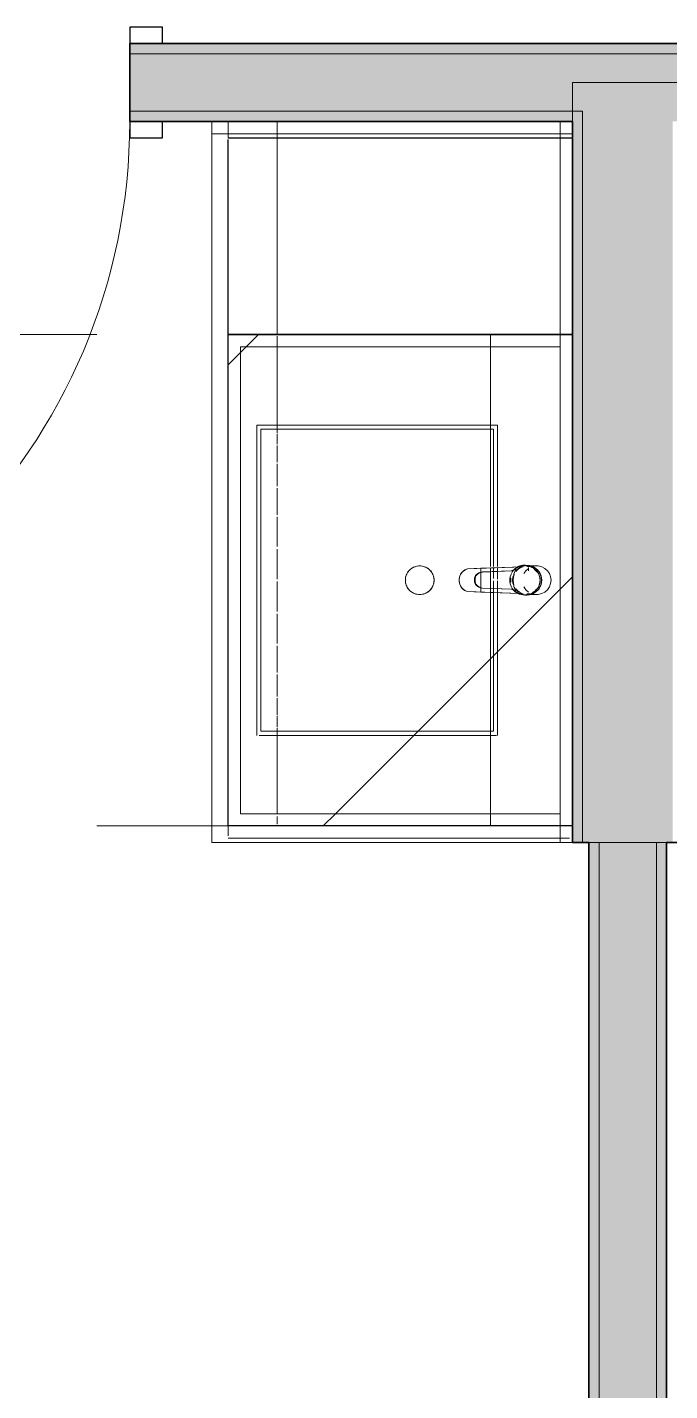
# Model space of a CAD drawing. Header units: inches. Extents: x 6 to 8416, y -388 to 6104.
# Drawn here: x 5241.9 to 5281.1, y 54.5 to 137.7 of the extents above; entities that cross this region are included whole.
import ezdxf

# ---------------------------------------------------------------- set-up
doc = ezdxf.new("R2010")
doc.units = ezdxf.units.IN
doc.header["$MEASUREMENT"] = 0
doc.linetypes.add('Hidden 1_16_', pattern=[36, 24, -12])
doc.linetypes.add('Hidden 3_16_', pattern=[13.5, 9, -4.5])
for name, color, linetype, lineweight in [('A-DOOR', 31, 'Continuous', 18), ('A-DOOR-FRAM', 31, 'Continuous', 25), ('A-GENM', 13, 'Continuous', 18), ('A-ROOM', 32, 'Continuous', 13), ('A-WALL', 113, 'Continuous', 25), ('A-WALL-PATT', 111, 'Continuous', 35), ('I-WALL', 2, 'Continuous', 25), ('P-SANR-FIXT', 6, 'Continuous', 18), ('Q-CASE', 31, 'Continuous', 18)]:
    doc.layers.add(name, color=color, linetype=linetype, lineweight=lineweight)
pattern_1 = [(135, (107.673, -1147.875), (-16.97056, -16.97056), [])]

# ---------------------------------------------------------------- blocks, each defined once
blk = doc.blocks.new('Unit-Single-Flush-ICC ADA-AM - 36_ x 84_-NR _U-BE _ BED_-6494243-LEVEL 3 - PLAN Copy 1 Copy 1')
at = {"layer": 'A-DOOR'}
for p, q in [((16.25, 38.375), (18, 38.375)), ((16.25, 2.375), (16.25, 38.375)), ((18, 2.375), (18, 38.375)), ((16.25, 2.375), (18, 2.375))]:
    blk.add_line(p, q, dxfattribs=at)
at = {"layer": 'A-DOOR', "lineweight": 9}
blk.add_arc((18, 2.375), 36, 90, 180, dxfattribs=at)
at = {"layer": 'A-DOOR-FRAM'}
for p, q in [((-18, 3.375), (-20, 3.375)), ((-20, 3.375), (-20, 2.375)), ((-18, 2.375), (-18, 3.375)), ((20, 3.375), (18, 3.375)), ((18, 3.375), (18, 2.375)), ((20, 2.375), (20, 3.375)), ((-20, 2.375), (-18, 2.375)), ((18, 2.375), (20, 2.375)), ((-18, -2.375), (-20, -2.375)), ((-20, -2.375), (-20, -3.375)), ((-18, -3.375), (-18, -2.375)), ((20, -2.375), (18, -2.375)), ((18, -2.375), (18, -3.375)), ((20, -3.375), (20, -2.375)), ((-20, -3.375), (-18, -3.375)), ((18, -3.375), (20, -3.375))]:
    blk.add_line(p, q, dxfattribs=at)
at = {"layer": 'A-DOOR-FRAM', "lineweight": 18}
for p, q in [((-18, 3.375), (-20, 3.375)), ((-20, 3.375), (-20, 2.375)), ((-18, 3.375), (-18, 2.375)), ((20, 3.375), (18, 3.375)), ((18, 3.375), (18, 2.375)), ((20, 3.375), (20, 2.375)), ((-20, 2.375), (-18, 2.375)), ((18, 2.375), (20, 2.375)), ((-20, -3.375), (-20, -2.375)), ((-18, -2.375), (-20, -2.375)), ((-18, -3.375), (-18, -2.375)), ((18, -3.375), (18, -2.375)), ((20, -2.375), (18, -2.375)), ((20, -3.375), (20, -2.375)), ((-20, -3.375), (-18, -3.375)), ((18, -3.375), (20, -3.375))]:
    blk.add_line(p, q, dxfattribs=at)
blk = doc.blocks.new('GM BA Vanity-Single - Single Door _ Drawer-Lav Cab _ Apron-ICC ADA-AM - 12_ Drawer_30_ Lav Cab - Forward-V1137-LEVEL 3 - PLAN Copy 1 Copy 1')
at = {"layer": 'A-GENM'}
for p, q in [((0.75, 0), (0, 0)), ((0, 0), (0, -22)), ((0, -0.75), (0, 0)), ((0, 0), (0.75, 0)), ((44, 0), (0, 0)), ((0, 0), (0, -0.75)), ((0, -0.75), (0, 0)), ((0, 0), (0.75, 0)), ((0.75, 0), (0, 0)), ((0, 0), (0, -0.75)), ((0, 0), (0.75, 0)), ((0, -0.75), (0, 0)), ((0, -22), (0, -0.75)), ((0, -0.75), (44, -0.75)), ((0.75, -0.75), (0, -0.75)), ((0, -0.75), (0, -22)), ((0, -22), (0, -0.75)), ((0.75, -22), (0.75, 0)), ((0.75, 0), (0.75, -0.75)), ((0.75, 0), (44, 0)), ((44, 0), (0.75, 0)), ((0.75, 0), (44, 0)), ((0.75, -0.75), (0.75, -22)), ((44, -0.75), (0.75, -0.75)), ((44, -0.75), (44, 0)), ((44, 0), (44, -0.75)), ((44, -0.75), (44, 0)), ((44, 0), (44, -0.75)), ((44, -22), (44, -0.75)), ((44, -0.75), (44, -22)), ((18.781, -4.813), (27.164, -4.813)), ((18.781, -19), (18.781, -4.813)), ((27.164, -4.813), (18.781, -4.813)), ((18.781, -4.813), (18.781, -19)), ((27.246, -4.813), (27.475, -4.813)), ((27.475, -4.813), (27.246, -4.813)), ((27.475, -4.813), (27.886, -4.813)), ((27.886, -4.813), (27.475, -4.813)), ((28.031, -4.813), (28.499, -4.813)), ((28.499, -4.813), (28.031, -4.813)), ((28.499, -4.813), (28.754, -4.813)), ((28.754, -4.813), (28.499, -4.813)), ((28.754, -4.813), (37.219, -4.813)), ((37.219, -4.813), (28.754, -4.813)), ((37.219, -4.813), (37.219, -19)), ((37.219, -19), (37.219, -4.813)), ((37.219, -19), (18.781, -19)), ((18.781, -19), (37.219, -19)), ((0, -22), (0.75, -22)), ((0.75, -22), (0, -22)), ((0, -22), (0.75, -22)), ((0.75, -22), (0, -22)), ((0.75, -22), (44, -22)), ((44, -22), (0.75, -22))]:
    blk.add_line(p, q, dxfattribs=at)
blk = doc.blocks.new('CW BA Var LW - Double Doors _ Apron - AM - W x H x 21_ D - 5 1_2_ Apron-V1138-LEVEL 3 - PLAN Copy 1 Copy 1')
at = {"layer": 'Q-CASE', "lineweight": 9}
h = blk.add_hatch(dxfattribs=at)
h.set_pattern_fill('FP_73', color=256, style=0, pattern_type=2)
h.set_pattern_definition(pattern_1)
h.paths.add_polyline_path([(18.738, -0.191), (18.738, 0), (-11.262, 0), (-11.262, -21), (18.738, -21), (18.738, -0.71)])
h.paths.add_polyline_path([(17.988, -20.25), (-10.512, -20.25), (-10.512, -0.75), (17.988, -0.75), (17.988, -19)])
h = blk.add_hatch(dxfattribs=at)
h.set_pattern_fill('FP_73', color=256, style=0, pattern_type=2)
h.set_pattern_definition(pattern_1)
h.paths.add_polyline_path([(17.988, -17.565), (17.988, -0.75), (-10.512, -0.75), (-10.512, -20.25), (17.988, -20.25), (17.988, -19)])
for p, q in [((-11.262, 0), (-11.262, -0.75)), ((-11.262, -0.75), (-11.262, 0)), ((-11.262, 0), (18.738, 0)), ((18.738, 0), (-11.262, 0)), ((18.738, 0), (18.738, -0.71)), ((18.738, -0.71), (18.738, 0)), ((-11.262, 0), (-11.262, -0.75)), ((-11.262, -0.75), (-11.262, 0)), ((-11.262, 0), (18.738, 0)), ((18.738, 0), (-11.262, 0)), ((-11.262, -0.75), (-11.262, -21)), ((-11.262, -21), (-11.262, -0.75)), ((-11.262, -0.75), (-11.262, -18)), ((-11.262, -18), (-11.262, -0.75)), ((-10.512, -0.75), (17.988, -0.75)), ((-10.512, -20.25), (-10.512, -0.75)), ((17.988, -0.75), (-10.512, -0.75)), ((-10.512, -0.75), (-10.512, -20.25)), ((17.988, -0.75), (17.988, -20.25)), ((17.988, -20.25), (17.988, -0.75)), ((18.738, 0), (18.738, -0.71)), ((18.738, -0.71), (18.738, 0)), ((18.738, -0.75), (18.738, -21)), ((18.738, -21), (18.738, -0.75)), ((18.738, -0.75), (18.738, -18)), ((18.738, -18), (18.738, -0.75)), ((-5.709, -18), (-11.151, -18)), ((-5.709, -18), (-11.151, -18)), ((-5.481, -18), (-5.709, -18)), ((-5.481, -18), (-5.709, -18)), ((-5.25, -18), (-5.465, -18)), ((-5.25, -18), (-5.465, -18)), ((-4.568, -18), (-5.202, -18)), ((-4.568, -18), (-5.202, -18)), ((-3.47, -18), (-4.491, -18)), ((-3.47, -18), (-4.491, -18)), ((-2.01, -18), (-3.367, -18)), ((-2.01, -18), (-3.367, -18)), ((-0.262, -18), (-1.887, -18)), ((-0.262, -18), (-1.887, -18)), ((1.686, -18), (-0.125, -18)), ((1.686, -18), (-0.125, -18)), ((3.664, -18), (1.838, -18)), ((3.664, -18), (1.838, -18)), ((5.638, -18), (3.811, -18)), ((5.638, -18), (3.811, -18)), ((7.6, -18), (5.789, -18)), ((7.6, -18), (5.789, -18)), ((9.362, -18), (7.738, -18)), ((9.362, -18), (7.738, -18)), ((10.842, -18), (9.486, -18)), ((10.842, -18), (9.486, -18)), ((11.966, -18), (10.945, -18)), ((11.966, -18), (10.945, -18)), ((12.677, -18), (12.044, -18)), ((12.677, -18), (12.044, -18)), ((12.94, -18), (12.743, -18)), ((12.94, -18), (12.743, -18)), ((13.185, -18), (12.956, -18)), ((13.185, -18), (12.956, -18)), ((17.988, -18), (13.185, -18)), ((17.988, -18), (13.185, -18)), ((18.627, -18), (18.16, -18)), ((18.627, -18), (18.16, -18)), ((17.988, -20.25), (-10.512, -20.25)), ((-10.512, -20.25), (17.988, -20.25)), ((18.738, -21), (-11.262, -21)), ((18.738, -21), (-11.262, -21)), ((-11.262, -21), (18.738, -21))]:
    blk.add_line(p, q, dxfattribs=at)
at = {"layer": 'Q-CASE', "linetype": 'Hidden 3_16_', "lineweight": 9}
for p, q in [((-11.262, 0), (-11.262, -0.75)), ((-11.262, -0.75), (-11.262, 0)), ((-11.262, 0), (18.738, 0)), ((18.738, 0), (-11.262, 0)), ((18.738, 0), (18.738, -0.71)), ((18.738, -0.71), (18.738, 0)), ((-11.262, -0.75), (-11.262, -18)), ((-11.262, -21), (-11.262, -0.75)), ((-10.512, -0.75), (17.988, -0.75)), ((-10.512, -20.25), (-10.512, -0.75)), ((17.988, -0.75), (-10.512, -0.75)), ((-10.512, -0.75), (-10.512, -20.25)), ((17.988, -0.75), (17.988, -20.25)), ((17.988, -20.25), (17.988, -0.75)), ((18.738, -0.75), (18.738, -21)), ((18.738, -18), (18.738, -0.75)), ((-11.262, -18), (-11.262, -21)), ((-5.709, -18), (-11.151, -18)), ((-5.709, -18), (-11.151, -18)), ((-5.481, -18), (-5.709, -18)), ((-5.481, -18), (-5.709, -18)), ((-5.25, -18), (-5.465, -18)), ((-5.25, -18), (-5.465, -18)), ((-4.568, -18), (-5.202, -18)), ((-4.568, -18), (-5.202, -18)), ((-3.47, -18), (-4.491, -18)), ((-3.47, -18), (-4.491, -18)), ((-2.01, -18), (-3.367, -18)), ((-2.01, -18), (-3.367, -18)), ((-0.262, -18), (-1.887, -18)), ((-0.262, -18), (-1.887, -18)), ((1.686, -18), (-0.125, -18)), ((1.686, -18), (-0.125, -18)), ((3.664, -18), (1.838, -18)), ((3.664, -18), (1.838, -18)), ((5.638, -18), (3.811, -18)), ((5.638, -18), (3.811, -18)), ((7.6, -18), (5.789, -18)), ((7.6, -18), (5.789, -18)), ((9.362, -18), (7.738, -18)), ((9.362, -18), (7.738, -18)), ((10.842, -18), (9.486, -18)), ((10.842, -18), (9.486, -18)), ((11.966, -18), (10.945, -18)), ((11.966, -18), (10.945, -18)), ((12.677, -18), (12.044, -18)), ((12.677, -18), (12.044, -18)), ((12.94, -18), (12.743, -18)), ((12.94, -18), (12.743, -18)), ((13.185, -18), (12.956, -18)), ((13.185, -18), (12.956, -18)), ((17.988, -18), (13.185, -18)), ((17.988, -18), (13.185, -18)), ((18.627, -18), (18.16, -18)), ((18.627, -18), (18.16, -18)), ((18.738, -21), (18.738, -18)), ((17.988, -20.25), (-10.512, -20.25)), ((-10.512, -20.25), (17.988, -20.25)), ((18.738, -21), (-11.262, -21)), ((18.738, -21), (-11.262, -21))]:
    blk.add_line(p, q, dxfattribs=at)
at = {"layer": 'Q-CASE', "lineweight": 25}
for p, q in [((-11.262, -0.75), (-11.262, 0)), ((-11.262, 0), (18.738, 0)), ((-11.262, -21), (-11.262, -0.75)), ((18.738, 0), (18.738, -0.71)), ((18.738, -0.75), (18.738, -21)), ((18.738, -21), (-11.262, -21))]:
    blk.add_line(p, q, dxfattribs=at)
blk = doc.blocks.new('CW Var Filler - Toe Kick - AM - W x H x 21_ D-V1130-LEVEL 3 - PLAN Copy 1 Copy 1')
at = {"layer": 'Q-CASE', "lineweight": 9}
for p, q in [((18.488, -18.004), (19.238, -18.004)), ((19.238, -18.004), (19.488, -18.004)), ((18.488, -21.004), (19.238, -21.004)), ((18.488, -21.004), (19.238, -21.004)), ((19.238, -21.004), (19.488, -21.004)), ((19.238, -21.004), (19.488, -21.004))]:
    blk.add_line(p, q, dxfattribs=at)
blk = doc.blocks.new('CW BA Var LW - Single Door _ Drawer - AM - W x H x 21_ D - 5 1_2_ Top Drawer-V777-LEVEL 3 - PLAN Copy 1 Copy 1')
at = {"layer": 'Q-CASE', "lineweight": 9}
for p, q in [((6.738, 0), (6.738, -0.75)), ((6.738, -0.75), (6.738, 0)), ((6.738, 0), (18.738, 0)), ((18.738, 0), (6.738, 0)), ((18.738, 0), (18.738, -0.75)), ((18.738, -0.75), (18.738, 0)), ((6.738, 0), (6.738, -0.75)), ((6.738, -0.75), (6.738, 0)), ((6.738, 0), (18.738, 0)), ((18.738, 0), (6.738, 0)), ((6.738, -0.75), (6.738, -18)), ((6.738, -18), (6.738, -0.75)), ((6.738, -0.75), (6.738, -21)), ((6.738, -21), (6.738, -0.75)), ((18.738, 0), (18.738, -0.75)), ((18.738, -0.75), (18.738, 0)), ((18.738, -0.75), (18.738, -18)), ((18.738, -18), (18.738, -0.75)), ((18.738, -0.75), (18.738, -21)), ((18.738, -21), (18.738, -0.75)), ((18.738, -18), (6.738, -18)), ((18.738, -18), (6.738, -18)), ((18.738, -21), (6.83, -21)), ((18.738, -21), (6.83, -21)), ((6.83, -21), (18.738, -21))]:
    blk.add_line(p, q, dxfattribs=at)
at = {"layer": 'Q-CASE', "lineweight": 25}
for p, q in [((6.738, -0.75), (6.738, 0)), ((6.738, 0), (18.738, 0)), ((6.738, -21), (6.738, -0.75)), ((18.738, 0), (18.738, -0.75)), ((18.738, -0.75), (18.738, -21)), ((18.738, -21), (6.83, -21))]:
    blk.add_line(p, q, dxfattribs=at)
blk = doc.blocks.new('z Nested-Lav Basin-Rectangular - Rectangular-V1139-LEVEL 3 - PLAN Copy 1 Copy 1')
at = {"layer": 'P-SANR-FIXT', "lineweight": 9}
for p, q in [((-9.469, 7.387), (-0.836, 7.387)), ((-9.231, 7.387), (-9.469, 7.387)), ((-9.469, 7.387), (-9.469, 6.978)), ((-9.469, 6.908), (-9.469, -7.301)), ((-8.531, 7.387), (-9.231, 7.387)), ((-9.219, -7.051), (-9.219, 7.137)), ((-9.219, 7.137), (-0.836, 7.137)), ((-9.219, 7.137), (-8.988, 7.137)), ((-8.988, 7.137), (-8.306, 7.137)), ((-7.403, 7.387), (-8.531, 7.387)), ((-8.306, 7.137), (-7.208, 7.137)), ((-5.904, 7.387), (-7.403, 7.387)), ((-7.208, 7.137), (-5.748, 7.137)), ((-4.108, 7.387), (-5.904, 7.387)), ((-5.748, 7.137), (-4, 7.137)), ((-2.107, 7.387), (-4.108, 7.387)), ((-4, 7.137), (-2.051, 7.137)), ((-0.841, 7.387), (-2.107, 7.387)), ((-2.051, 7.137), (-0.841, 7.137)), ((-0.537, 7.387), (-0.768, 7.387)), ((-0.764, 7.387), (-0.534, 7.387)), ((-0.759, 7.137), (-0.528, 7.137)), ((-0.754, 7.137), (-0.525, 7.137)), ((-0.073, 7.387), (-0.537, 7.387)), ((-0.534, 7.387), (-0.073, 7.387)), ((-0.528, 7.137), (-0.114, 7.137)), ((-0.525, 7.137), (-0.114, 7.137)), ((0.031, 7.137), (0.499, 7.137)), ((0.031, 7.137), (0.501, 7.137)), ((0.032, 7.387), (0.508, 7.387)), ((0.51, 7.387), (0.032, 7.387)), ((0.499, 7.137), (0.754, 7.137)), ((0.501, 7.137), (0.759, 7.137)), ((0.508, 7.387), (0.764, 7.387)), ((0.768, 7.387), (0.51, 7.387)), ((0.754, 7.137), (9.219, 7.137)), ((0.759, 7.137), (2.051, 7.137)), ((0.764, 7.387), (9.469, 7.387)), ((2.107, 7.387), (0.768, 7.387)), ((2.051, 7.137), (4, 7.137)), ((4.108, 7.387), (2.107, 7.387)), ((4, 7.137), (5.748, 7.137)), ((5.904, 7.387), (4.108, 7.387)), ((5.748, 7.137), (7.208, 7.137)), ((7.403, 7.387), (5.904, 7.387)), ((7.208, 7.137), (8.306, 7.137)), ((8.531, 7.387), (7.403, 7.387)), ((8.306, 7.137), (8.988, 7.137)), ((9.231, 7.387), (8.531, 7.387)), ((8.988, 7.137), (9.219, 7.137)), ((9.219, 7.137), (9.219, -7.051)), ((9.469, 7.387), (9.231, 7.387)), ((9.469, -7.162), (9.469, 7.314)), ((-9.469, -7.301), (-9.231, -7.301)), ((9.469, -7.301), (-9.469, -7.301)), ((-9.231, -7.301), (-8.531, -7.301)), ((9.219, -7.051), (-9.219, -7.051)), ((-8.988, -7.051), (-9.219, -7.051)), ((-8.306, -7.051), (-8.988, -7.051)), ((-8.531, -7.301), (-7.403, -7.301)), ((-7.208, -7.051), (-8.306, -7.051)), ((-7.403, -7.301), (-5.904, -7.301)), ((-5.748, -7.051), (-7.208, -7.051)), ((-5.904, -7.301), (-4.108, -7.301)), ((-4, -7.051), (-5.748, -7.051)), ((-4.108, -7.301), (-2.107, -7.301)), ((-2.051, -7.051), (-4, -7.051)), ((-2.107, -7.301), (0, -7.301)), ((0, -7.051), (-2.051, -7.051)), ((2.051, -7.051), (0, -7.051)), ((0, -7.301), (2.107, -7.301)), ((4, -7.051), (2.051, -7.051)), ((2.107, -7.301), (4.108, -7.301)), ((5.748, -7.051), (4, -7.051)), ((4.108, -7.301), (5.904, -7.301)), ((7.208, -7.051), (5.748, -7.051)), ((5.904, -7.301), (7.403, -7.301)), ((8.306, -7.051), (7.208, -7.051)), ((7.403, -7.301), (8.531, -7.301)), ((8.988, -7.051), (8.306, -7.051)), ((8.531, -7.301), (9.231, -7.301)), ((9.219, -7.051), (8.988, -7.051)), ((9.231, -7.301), (9.469, -7.301))]:
    blk.add_line(p, q, dxfattribs=at)
at = {"layer": 'P-SANR-FIXT'}
blk.add_circle((0, 2.637), 0.875, dxfattribs=at)
at = {"layer": 'P-SANR-FIXT', "lineweight": 9}
for points in [[(-0.875, 2.637), (-0.875, 2.738), (-0.839, 2.942), (-0.684, 3.211), (-0.447, 3.41), (-0.155, 3.516), (0.155, 3.516), (0.447, 3.41), (0.684, 3.21), (0.839, 2.942), (0.875, 2.738), (0.875, 2.637)], [(-0.438, 3.394), (-0.526, 3.343), (-0.605, 3.277), (-0.67, 3.199)], [(-0.152, 3.498), (-0.252, 3.481), (-0.349, 3.445), (-0.438, 3.394)], [(0.152, 3.498), (0.052, 3.516), (-0.052, 3.516), (-0.152, 3.498)], [(0.438, 3.394), (0.349, 3.445), (0.252, 3.481), (0.152, 3.498)], [(0.67, 3.199), (0.605, 3.277), (0.526, 3.343), (0.438, 3.394)], [(-0.822, 2.936), (-0.857, 2.84), (-0.875, 2.738), (-0.875, 2.637)], [(-0.875, 2.637), (-0.875, 2.535), (-0.857, 2.433), (-0.822, 2.337)], [(0.875, 2.637), (0.875, 2.535), (0.839, 2.331), (0.684, 2.063), (0.447, 1.863), (0.155, 1.757), (-0.155, 1.757), (-0.447, 1.863), (-0.684, 2.062), (-0.839, 2.331), (-0.875, 2.535), (-0.875, 2.637)], [(-0.67, 3.199), (-0.736, 3.121), (-0.787, 3.032), (-0.822, 2.936)], [(0.822, 2.936), (0.787, 3.031), (0.736, 3.121), (0.67, 3.199)], [(0.875, 2.637), (0.875, 2.738), (0.857, 2.84), (0.822, 2.936)], [(0.822, 2.337), (0.857, 2.433), (0.875, 2.535), (0.875, 2.637)], [(-0.822, 2.337), (-0.787, 2.242), (-0.736, 2.152), (-0.67, 2.074)], [(-0.67, 2.074), (-0.605, 1.996), (-0.526, 1.93), (-0.438, 1.879)], [(-0.438, 1.879), (-0.349, 1.828), (-0.252, 1.793), (-0.152, 1.775)], [(-0.152, 1.775), (-0.052, 1.757), (0.052, 1.757), (0.152, 1.775)], [(0.152, 1.775), (0.252, 1.793), (0.349, 1.828), (0.438, 1.879)], [(0.438, 1.879), (0.526, 1.93), (0.605, 1.996), (0.67, 2.074)], [(0.67, 2.074), (0.736, 2.152), (0.787, 2.242), (0.822, 2.337)]]:
    blk.add_open_spline(points, degree=3, dxfattribs=at)
blk = doc.blocks.new('z Nested-Faucet-BA-Sngl Handle - Faucet-V1132-LEVEL 3 - PLAN Copy 1 Copy 1')
at = {"layer": 'P-SANR-FIXT'}
for p, q in [((-0.586, 1.721), (-0.73, 1.571)), ((-0.913, 0.847), (-0.913, 0.806)), ((-0.892, 1.197), (-0.904, 1.059)), ((-0.904, 1.059), (-0.904, 0.911)), ((-0.904, 1.059), (-0.901, 0.993)), ((-0.901, 0.993), (-0.836, 0.993)), ((-0.836, 1.389), (-0.892, 1.197)), ((-0.878, 1.628), (-0.878, 1.072)), ((-0.841, 1.372), (-0.821, 1.314)), ((-0.837, 1.3), (-0.837, 1.146)), ((-0.836, 1.3), (-0.837, 1.3)), ((-0.837, 1.146), (-0.837, 1.058)), ((-0.837, 1.146), (-0.836, 1.146)), ((-0.837, 1.058), (-0.836, 1.058)), ((-0.836, 1.058), (-0.837, 1.058)), ((-0.834, 1.393), (-0.836, 1.389)), ((-0.836, 1.058), (-0.829, 1.058)), ((-0.829, 1.058), (-0.836, 1.058)), ((-0.73, 1.571), (-0.834, 1.393)), ((-0.772, 1.146), (-0.57, 1.146)), ((-0.723, 1.126), (-0.582, 0.966)), ((-0.582, 0.966), (-0.408, 0.845)), ((0.408, 0.845), (0.582, 0.966)), ((0.582, 0.966), (0.723, 1.126)), ((0.828, 1.029), (0.835, 1.214)), ((0.836, 1.232), (0.832, 1.146)), ((0.836, 1.232), (0.85, 1.232)), ((0.85, 1.232), (0.836, 1.232)), ((0.85, 1.3), (0.85, 1.232)), ((0.85, 1.232), (0.85, 1.3)), ((0.878, 1.072), (0.878, 1.628)), ((0.89, 0.926), (0.89, 0.966)), ((0.904, 1.059), (0.892, 1.197)), ((0.901, 0.993), (0.904, 1.059)), ((0.904, 0.911), (0.904, 1.059)), ((-0.82, 0.808), (-0.697, -2.584)), ((-0.727, -1.767), (-0.82, 0.808)), ((-0.567, 0.126), (-0.5, -1.664)), ((-0.567, 0.085), (-0.567, 0.126)), ((-0.502, -1.664), (-0.567, 0.085)), ((-0.118, 0.06), (-0.118, 0.019)), ((-0.118, 0.019), (0.118, 0.019)), ((-0.118, 0.019), (0.118, 0.019)), ((0.118, 0.019), (0.118, 0.06)), ((0.476, -1.663), (0.538, 0.119)), ((0.538, 0.078), (0.477, -1.663)), ((0.538, 0.078), (0.538, 0.119)), ((0.608, 0.226), (0.608, 0.267)), ((0.697, -2.591), (0.812, 0.587)), ((0.812, 0.587), (0.727, -1.767)), ((-0.697, -2.584), (-0.727, -1.767)), ((-0.727, -1.767), (0.727, -1.767)), ((0.727, -1.767), (0.697, -2.591))]:
    blk.add_line(p, q, dxfattribs=at)
at = {"layer": 'P-SANR-FIXT', "flags": 128}
for points in [[(0, 2.513), (-0.21, 2.488), (-0.408, 2.412), (-0.582, 2.291), (-0.723, 2.131), (-0.821, 1.942), (-0.872, 1.735), (-0.872, 1.522), (-0.841, 1.372)], [(0.83, 1.338), (0.872, 1.522), (0.872, 1.735), (0.821, 1.942), (0.723, 2.131), (0.582, 2.291), (0.408, 2.412), (0.21, 2.488), (0, 2.513)], [(-0.74, 0.375), (-0.843, 0.574), (-0.897, 0.793), (-0.898, 1.019), (-0.846, 1.238), (-0.745, 1.438), (-0.601, 1.607), (-0.421, 1.736), (-0.217, 1.816), (0, 1.844)], [(0, 1.929), (-0.211, 1.905), (-0.41, 1.834), (-0.586, 1.721)], [(0.892, 1.197), (0.834, 1.393), (0.73, 1.571), (0.586, 1.721), (0.41, 1.834), (0.211, 1.905), (0, 1.929)], [(0, 1.844), (0.217, 1.816), (0.421, 1.736), (0.601, 1.607), (0.745, 1.438), (0.846, 1.238), (0.898, 1.019), (0.897, 0.793), (0.843, 0.574), (0.74, 0.375)], [(0, 0.193), (-0.375, 0.243), (-0.74, 0.375)], [(0.74, 0.375), (0.38, 0.244), (0, 0.193)], [(-0.697, -2.584), (-0.622, -2.753), (-0.506, -2.898), (-0.358, -3.009), (-0.187, -3.079), (-0.003, -3.103), (0.181, -3.081), (0.353, -3.013), (0.503, -2.903), (0.62, -2.76), (0.697, -2.591)], [(-0.53, -2.874), (-0.63, -2.738), (-0.697, -2.584)], [(0.527, -2.879), (0.397, -2.987), (0.246, -3.061), (0.081, -3.099), (-0.087, -3.098), (-0.251, -3.059), (-0.401, -2.982), (-0.53, -2.874)], [(0.697, -2.591), (0.628, -2.745), (0.527, -2.879)]]:
    blk.add_lwpolyline(points, dxfattribs=at)
at = {"layer": 'P-SANR-FIXT'}
for centre, major_axis, ratio, start_param, end_param in [((0, 1.072), (0.878, 0), 0.992546, 1.570796, 2.827433), ((0, 1.072), (-0.878, 0), 0.992546, 4.712389, 5.969026), ((0.006, 0.973), (0.888, 0), 0.981627, 0.933909, 2.665692), ((0, 1.072), (0.878, 0), 0.992546, 0.314159, 1.570796), ((0, 1.072), (0.878, 0), 0.992546, 0.314159, 1.570796), ((0.011, 0.98), (0.879, 0), 0.981627, 0.042013, 0.933909), ((0.254, 0.847), (1.168, 0), 0.981627, 2.665692, 3.178986), ((0.254, 0.806), (1.168, 0), 0.981627, 2.964137, 3.178986), ((0, 1.061), (0.904, 0), 0.992546, 3.217646, 3.715894), ((0.254, 0.806), (1.168, 0), 0.981627, 2.665692, 2.922339), ((0, 1.072), (0.878, 0), 0.992546, 2.827433, 2.829308), ((0.006, 0.932), (0.888, 0), 0.981627, 2.170897, 2.418294), ((0.011, 0.939), (0.879, 0), 0.981627, 0.710935, 0.933909), ((0.011, 0.939), (0.879, 0), 0.981627, 0.487961, 0.710935), ((-0.314, 0.966), (1.204, 0), 0.981627, 5.996826, 6.325199), ((0, 1.072), (0.878, 0), 0.992546, 6.230844, 6.449596), ((-0.314, 0.926), (-1.204, 0), 0.981627, 3.01942, 3.141593), ((-0.314, 0.926), (1.204, 0), 0.981627, 0, 0.042013), ((-0.322, 0.826), (0.591, 0), 0.981627, 3.178986, 3.714688), ((-0.322, 0.785), (0.591, 0), 0.981627, 3.178986, 3.714688), ((0, 1.072), (0.878, 0), 0.992546, 3.453877, 3.455752), ((0.566, 1.388), (1.648, 0), 0.981627, 3.714688, 3.860385), ((0.566, 1.348), (1.648, 0), 0.981627, 3.714688, 3.787537), ((0, 1.072), (0.878, 0), 0.992546, 3.551057, 4.075712), ((0, 1.072), (0.878, 0), 0.992546, 3.551057, 4.075712), ((0.566, 1.348), (1.648, 0), 0.981627, 3.787537, 3.860385), ((0, 1.061), (0.904, 0), 0.992546, 3.750335, 4.060308), ((0, 0.89), (0.904, 0), 0.992546, 3.752746, 4.180072), ((-1.05, 0), (0.5, 0), 0.981627, 0.402972, 0.718792), ((-1.05, -0.04), (0.5, 0), 0.981627, 0.258592, 0.718792), ((-1.05, 0), (0.5, 0), 0.981627, 0.258592, 0.402972), ((0, 0.89), (0.904, 0), 0.992546, 4.232568, 4.712389), ((0, 1.072), (0.878, 0), 0.992546, 4.304525, 4.702797), ((0, 1.072), (0.878, 0), 0.992546, 4.304525, 4.702797), ((0, 1.061), (0.904, 0), 0.992546, 4.44211, 4.712389), ((0, 1.061), (-0.904, 0), 0.992546, 1.570796, 1.844377), ((0, 0.89), (0.904, 0), 0.992546, 4.712389, 5.19221), ((0, 1.072), (0.878, 0), 0.992546, 4.721981, 5.021918), ((0, 1.072), (0.878, 0), 0.992546, 4.721981, 5.021918), ((0, 1.061), (0.904, 0), 0.992546, 5.210637, 5.708884), ((0, 0.89), (0.904, 0), 0.992546, 5.234976, 5.672032), ((0, 1.072), (0.878, 0), 0.992546, 5.340708, 5.969026), ((0, 1.072), (0.878, 0), 0.992546, 5.340708, 5.969026), ((1.193, -0.131), (0.689, 0), 0.981627, 2.584339, 2.826182), ((1.193, -0.091), (0.689, 0), 0.981627, 2.708663, 2.826182), ((1.193, -0.091), (0.689, 0), 0.981627, 2.584339, 2.708663), ((0.057, 0.859), (0.817, 0), 0.981627, 5.452534, 5.996826), ((0.057, 0.818), (0.817, 0), 0.981627, 5.452534, 5.996826), ((0, 1.061), (0.904, 0), 0.992546, 5.760739, 5.987105), ((-0.314, 0.926), (1.204, 0), 0.981627, 5.996826, 6.161012), ((-0.012, -1.647), (0.488, 0), 0.981627, 3.17816, 6.248991), ((-0.012, -1.687), (0.488, 0), 0.981627, 3.17816, 6.248991)]:
    blk.add_ellipse(centre, major_axis=major_axis, ratio=ratio, start_param=start_param, end_param=end_param, dxfattribs=at)
for points, knots in [([(0, 0.067), (-0.018, 0.067), (-0.044, 0.067), (-0.074, 0.067), (-0.096, 0.066), (-0.114, 0.064), (-0.118, 0.062), (-0.118, 0.06)], [0, 0, 0, 0, 0.285714, 0.428571, 0.571429, 0.785714, 1, 1, 1, 1]), ([(-0.118, 0.06), (-0.118, 0.058), (-0.11, 0.053), (-0.079, 0.044), (-0.04, 0.039), (-0.014, 0.038), (0, 0.038)], [0, 0, 0, 0, 0.285714, 0.571429, 0.785714, 1, 1, 1, 1]), ([(0.118, 0.06), (0.118, 0.062), (0.112, 0.065), (0.093, 0.066), (0.071, 0.067), (0.04, 0.067), (0.013, 0.067), (0, 0.067)], [0, 0, 0, 0, 0.285714, 0.428571, 0.571429, 0.785714, 1, 1, 1, 1]), ([(0, 0.038), (0.018, 0.038), (0.044, 0.039), (0.075, 0.044), (0.096, 0.049), (0.114, 0.055), (0.118, 0.058), (0.118, 0.06)], [0, 0, 0, 0, 0.285714, 0.428571, 0.571429, 0.785714, 1, 1, 1, 1])]:
    blk.add_open_spline(points, degree=3, knots=knots, dxfattribs=at)
blk = doc.blocks.new('CW Var Filler - AM - W x H x 21_ D-7234812-LEVEL 3 - PLAN Copy 1 Copy 1')
at = {"layer": 'Q-CASE', "lineweight": 9}
for p, q in [((18.613, 0), (18.613, -0.71)), ((18.613, -0.71), (18.613, 0)), ((18.613, 0), (19.363, 0)), ((19.363, 0), (18.613, 0)), ((18.613, -0.75), (18.613, -18)), ((18.613, -21), (18.613, -0.75)), ((19.363, -0.177), (19.363, -0.75)), ((19.363, -0.177), (19.363, -0.75)), ((19.363, -0.75), (19.363, -21)), ((19.363, -0.75), (19.363, -21)), ((18.613, -18), (18.613, -21)), ((19.218, -21), (18.613, -21)), ((19.218, -21), (18.613, -21)), ((18.613, -21.004), (19.22, -21.004)), ((18.613, -21.004), (19.22, -21.004))]:
    blk.add_line(p, q, dxfattribs=at)
blk = doc.blocks.new('z Nested-Clearance-Plumbing-AM - Clearance-V1133-LEVEL 3 - PLAN Copy 1 Copy 1')
at = {"layer": 'A-GENM', "linetype": 'Hidden 1_16_', "lineweight": 9}
for p, q in [((-15, -48), (-15, 0)), ((-15, 0), (-0.836, 0)), ((-0.748, 0), (-0.518, 0)), ((-0.518, 0), (0.492, 0)), ((0.492, 0), (0.748, 0)), ((0.748, 0), (15, 0)), ((15, 0), (15, -48)), ((15, -48), (-15, -48))]:
    blk.add_line(p, q, dxfattribs=at)

msp = doc.modelspace()

# ---------------------------------------------------------------- hatches: boundary and pattern name
at = {"layer": 'A-WALL-PATT', "transparency": 33554560}
h = msp.add_hatch(color=10, dxfattribs=at)
h.paths.add_polyline_path([(5380.16533733, 136.06077679), (5380.16533733, 136.68577679), (5353.54033733, 136.68577679), (5353.54033733, 136.06077679), (5354.55053685, 136.06077679)])
h.paths.add_polyline_path([(5345.79033733, 136.06077679), (5350.04033733, 136.06077679), (5350.04033733, 136.68577679), (5345.79033733, 136.68577679)])
h.paths.add_polyline_path([(5309.79033733, 136.06077679), (5309.79033733, 136.68577679), (5248.16533733, 136.68577679), (5248.16533733, 136.06077679), (5287.06553685, 136.06077679)])
h.paths.add_polyline_path([(5212.16533733, 136.06077679), (5212.16533733, 136.68577679), (5172.16533733, 136.68577679), (5172.16533733, 136.06077679), (5172.79033733, 136.06077679)])
at = {"layer": 'A-WALL-PATT', "lineweight": 25, "transparency": 33554560}
h = msp.add_hatch(color=10, dxfattribs=at)
h.paths.add_polyline_path([(5380.16533733, 131.93577679), (5380.16533733, 132.56077679), (5357.54033733, 132.56077679), (5357.54033733, 131.93577679), (5358.16533733, 131.93577679)])
h.paths.add_polyline_path([(5353.41533733, 131.93577679), (5354.04033733, 131.93577679), (5354.04033733, 132.56077679), (5345.79033733, 132.56077679), (5345.79033733, 131.93577679)])
h.paths.add_polyline_path([(5309.79033733, 131.93577679), (5309.79033733, 132.56077679), (5281.29033733, 132.56077679), (5281.29033733, 131.93577679), (5287.06553685, 131.93577679)])
h.paths.add_polyline_path([(5275.16533733, 131.93577679), (5275.79033733, 131.93577679), (5275.79033733, 132.56077679), (5248.16533733, 132.56077679), (5248.16533733, 131.93577679), (5270.19428685, 131.93577679)])
h.paths.add_polyline_path([(5201.54033733, 131.93577679), (5201.54033733, 132.56077679), (5176.29033733, 132.56077679), (5176.29033733, 131.93577679), (5200.91533733, 131.93577679)])
h.paths.add_polyline_path([(5212.16533733, 131.93577679), (5212.16533733, 132.56077679), (5205.04033733, 132.56077679), (5205.04033733, 131.93577679), (5205.66533733, 131.93577679)])
for points in [[(5275.79033733, 87.93577679), (5275.79033733, 131.93577679), (5275.16533733, 131.93577679), (5275.16533733, 87.93577679)], [(5280.29033733, -23.18922321), (5280.91533733, -23.18922321), (5280.91533733, 87.93577679), (5280.29033733, 87.93577679), (5280.29033733, 16.20356081)]]:
    msp.add_hatch(color=10, dxfattribs=at).paths.add_polyline_path(points)
at = {"layer": 'A-WALL-PATT', "transparency": 33554560}
msp.add_hatch(color=10, dxfattribs=at).paths.add_polyline_path([(5276.16533733, -23.18922321), (5276.79033733, -23.18922321), (5276.79033733, 87.93577679), (5276.16533733, 87.93577679), (5276.16533733, 16.20356081)])
at = {"layer": 'I-WALL', "transparency": 33554560}
h = msp.add_hatch(color=10, dxfattribs=at)
h.paths.add_polyline_path([(5380.16533733, 132.56077679), (5380.16533733, 136.06077679), (5345.79033733, 136.06077679), (5345.79033733, 132.56077679), (5357.54033733, 132.56077679)])
h.paths.add_polyline_path([(5309.79033733, 132.56077679), (5309.79033733, 136.06077679), (5248.16533733, 136.06077679), (5248.16533733, 132.56077679), (5287.06553685, 132.56077679)])
h.paths.add_polyline_path([(5212.16533733, 132.56077679), (5212.16533733, 136.06077679), (5172.79033733, 136.06077679), (5172.79033733, 132.56077679), (5205.04033733, 132.56077679)])
for points in [[(5276.79033733, 87.93577679), (5281.29033733, 87.93577679), (5281.29033733, 132.56077679), (5275.79033733, 132.56077679), (5275.79033733, 87.93577679), (5276.16533733, 87.93577679)], [(5276.79033733, -23.18922321), (5280.29033733, -23.18922321), (5280.29033733, 87.93577679), (5276.79033733, 87.93577679), (5276.79033733, 16.20356081)]]:
    msp.add_hatch(color=10, dxfattribs=at).paths.add_polyline_path(points)

# ---------------------------------------------------------------- linework, layer by layer
at = {"layer": 'A-ROOM', "lineweight": 9, "flags": 128}
msp.add_lwpolyline([(5275.16533733, 134.31077679), (5281.91533733, 134.31077679), (5281.91533733, 87.93577679), (5275.16533733, 87.93577679)], close=True, dxfattribs=at)
at = {"layer": 'A-WALL', "lineweight": 9}
for p, q in [((5309.79033733, 136.06077679), (5248.16533733, 136.06077679)), ((5275.79033733, 132.56077679), (5248.16533733, 132.56077679)), ((5275.79033733, 87.93577679), (5275.79033733, 132.56077679)), ((5276.79033733, 87.93577679), (5276.16533733, 87.93577679)), ((5276.79033733, 87.93577679), (5276.79033733, -23.18922321)), ((5280.91533733, 87.93577679), (5280.29033733, 87.93577679)), ((5280.29033733, 87.93577679), (5280.29033733, -23.18922321))]:
    msp.add_line(p, q, dxfattribs=at)
at = {"layer": 'I-WALL', "lineweight": 35}
for p, q in [((5309.79033733, 136.68577679), (5248.16533733, 136.68577679)), ((5248.16533733, 136.68577679), (5248.16533733, 131.93577679)), ((5248.16533733, 131.93577679), (5275.16533733, 131.93577679)), ((5275.16533733, 131.93577679), (5275.16533733, 87.93577679)), ((5275.16533733, 87.93577679), (5276.16533733, 87.93577679)), ((5276.16533733, 87.93577679), (5276.16533733, -23.18922321)), ((5280.91533733, -23.18922321), (5280.91533733, 87.93577679)), ((5280.91533733, 87.93577679), (5281.91533733, 87.93577679))]:
    msp.add_line(p, q, dxfattribs=at)

# ---------------------------------------------------------------- block references
at = {"layer": 'A-DOOR', "rotation": 180}
msp.add_blockref('Unit-Single-Flush-ICC ADA-AM - 36_ x 84_-NR _U-BE _ BED_-6494243-LEVEL 3 - PLAN Copy 1 Copy 1', (5230.16533733, 134.31077679), dxfattribs=at)
at = {"layer": 'A-GENM', "rotation": 269.9999999999984}
msp.add_blockref('GM BA Vanity-Single - Single Door _ Drawer-Lav Cab _ Apron-ICC ADA-AM - 12_ Drawer_30_ Lav Cab - Forward-V1137-LEVEL 3 - PLAN Copy 1 Copy 1', (5275.16533733, 131.93577679), dxfattribs=at)
at = {"layer": 'A-GENM', "linetype": 'Hidden 1_16_', "lineweight": 9, "rotation": 269.9999999999983}
msp.add_blockref('z Nested-Clearance-Plumbing-AM - Clearance-V1133-LEVEL 3 - PLAN Copy 1 Copy 1', (5270.16533733, 103.93577679), dxfattribs=at)
at = {"layer": 'P-SANR-FIXT', "rotation": 269.9999999999983}
for name, p in [('z Nested-Lav Basin-Rectangular - Rectangular-V1139-LEVEL 3 - PLAN Copy 1 Copy 1', (5263.21626445, 103.93577679)), ('z Nested-Faucet-BA-Sngl Handle - Faucet-V1132-LEVEL 3 - PLAN Copy 1 Copy 1', (5271.35283733, 103.93577679))]:
    msp.add_blockref(name, p, dxfattribs=at)
at = {"layer": 'Q-CASE', "rotation": 269.9999999999984}
for name, p in [('CW Var Filler - Toe Kick - AM - W x H x 21_ D-V1130-LEVEL 3 - PLAN Copy 1 Copy 1', (5275.16533733, 150.42348171)), ('CW BA Var LW - Single Door _ Drawer - AM - W x H x 21_ D - 5 1_2_ Top Drawer-V777-LEVEL 3 - PLAN Copy 1 Copy 1', (5275.16533733, 137.67348171)), ('CW BA Var LW - Double Doors _ Apron - AM - W x H x 21_ D - 5 1_2_ Apron-V1138-LEVEL 3 - PLAN Copy 1 Copy 1', (5275.16533733, 107.67348171)), ('CW Var Filler - AM - W x H x 21_ D-7234812-LEVEL 3 - PLAN Copy 1 Copy 1', (5275.16533733, 107.54848171))]:
    msp.add_blockref(name, p, dxfattribs=at)

doc.saveas('drawing.dxf')
